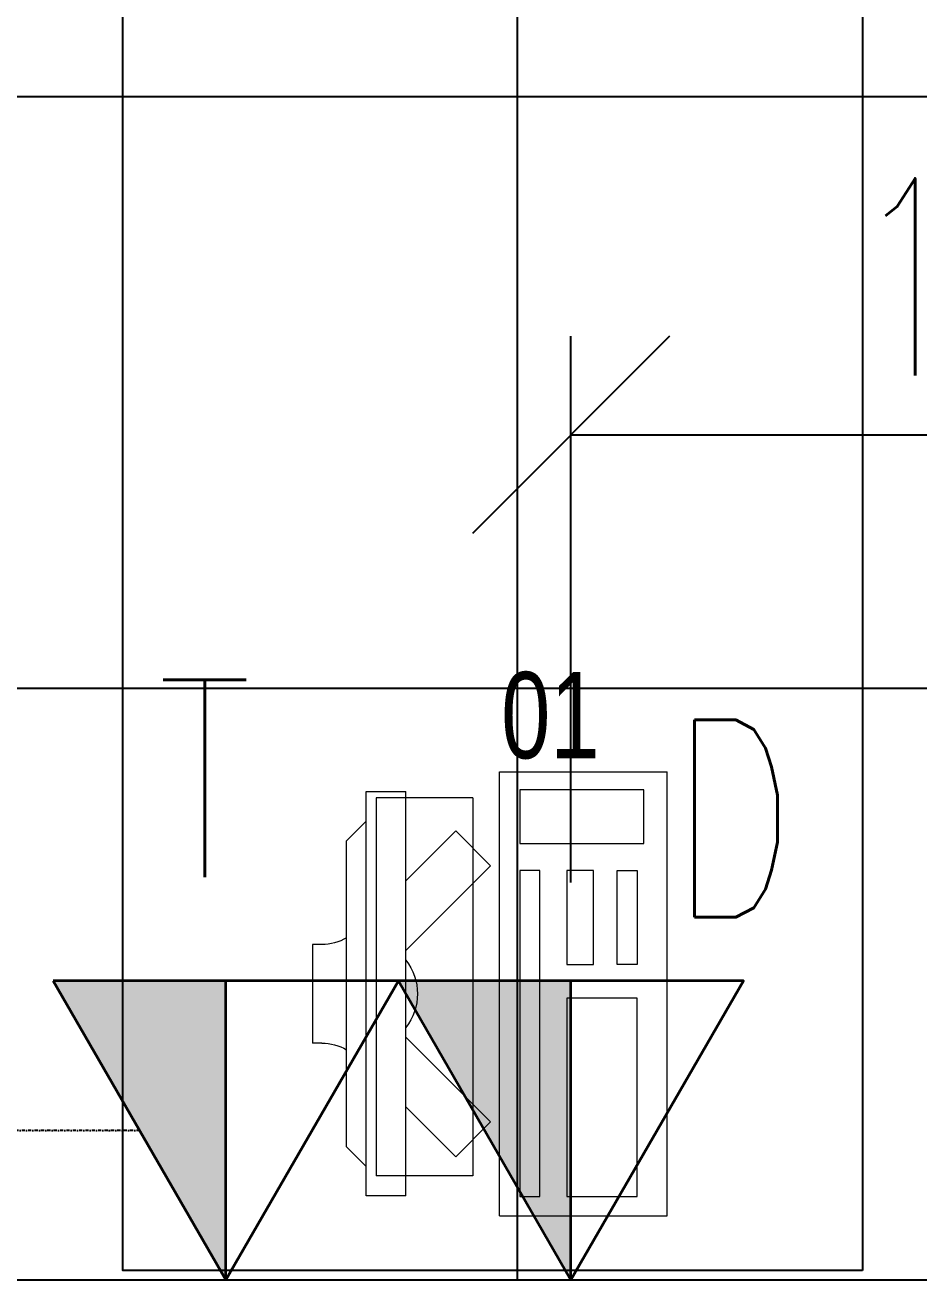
# Model space of a CAD drawing. Extents: x -560814 to 57327, y -29287 to 19916.
# Drawn here: x 47377 to 48283, y 5535 to 6807 of the extents above; entities that cross this region are included whole.
import ezdxf

# ---------------------------------------------------------------- set-up
doc = ezdxf.new("R2010")
doc.units = 0
doc.header["$LTSCALE"] = 0.25
doc.linetypes.add('DASHDOT', pattern=[25.4, 12.7, -6.35, 0, -6.35])
for name, color, linetype, lineweight in [('01-First Floor$0$72_EGR_EQP_TAG', 142, 'Continuous', 5), ('01-First Floor$0$LOADING', 253, 'Continuous', 5), ('01-First Floor$0$Walls', 251, 'Continuous', 5), ('E-LITE-CLNG-CNDT', 6, 'DASHDOT', 35), ('T-DATA-CLNG-COND', 51, 'DASHDOT', 25), ('T-DATA-DEVC-TYPE', 2, 'Continuous', 25), ('T-DATA-DIM', 251, 'DASHDOT', 25), ('T-DATA-WALL @ 100', 33, 'Continuous', 35)]:
    doc.layers.add(name, color=color, linetype=linetype, lineweight=lineweight)
doc.layers.add('01-First Floor$0$FALSE CEILING', color=251, linetype='Continuous')
doc.styles.add('01-First Floor$0$X3G_ENTITY_257CFD', font='swisscl.ttf', dxfattribs={"height": 200})
doc.styles.add('DC_SIMPLEX', font='SIMPLEX.shx', dxfattribs={"width": 0.7})
doc.dimstyles.new('DevCad-MM', dxfattribs={"dimscale": 0.01, "dimtxt": 2, "dimasz": 2, "dimexe": 1, "dimexo": 1, "dimgap": 0.6, "dimtad": 1, "dimdec": 0, "dimrnd": 10, "dimzin": 1, "dimdsep": 46, "dimtxsty": 'DC_SIMPLEX', "dimblk1": 'OBLIQUE', "dimblk2": 'OBLIQUE', "dimsah": 1, "dimcen": 3, "dimclrd": 256, "dimclre": 256, "dimclrt": 45, "dimadec": 0, "dimazin": 0, "dimtfac": 1, "dimtdec": 0, "dimtix": 1, "dimtmove": 2, "dimatfit": 2, "dimldrblk": 'OBLIQUE', "dimfxl": 1, "dimtolj": 1, "dimtzin": 0, "dimarcsym": 0})

# ---------------------------------------------------------------- blocks, each defined once
blk = doc.blocks.new('*U49')
blk.add_hatch(color=254).paths.add_polyline_path([(1.75, 3.031), (0, 3.031), (0, 0)])
blk.add_line((0, 0), (0, 3.031))
blk.add_lwpolyline([(1.75, 3.031), (0, 0), (-1.75, 3.031)], close=True)
at = {"layer": 'T-DATA-DEVC-TYPE', "style": 'DC_SIMPLEX', "width": 0.7, "flags": 8}
blk.add_attdef('DC_TYPE', (2.682, 5.634), '', height=2, rotation=360, dxfattribs=at)
blk = doc.blocks.new('*U50')
blk.add_hatch(color=254).paths.add_polyline_path([(1.75, 3.031), (0, 3.031), (0, 0)])
blk.add_line((0, 0), (0, 3.031))
blk.add_lwpolyline([(1.75, 3.031), (0, 0), (-1.75, 3.031)], close=True)
at = {"layer": 'T-DATA-DEVC-TYPE', "style": 'DC_SIMPLEX', "width": 0.7, "flags": 8}
blk.add_attdef('DC_TYPE', (2.682, 5.634), '', height=2, rotation=360, dxfattribs=at)
blk = doc.blocks.new('01-First Floor$0$ITCWLS1-P')
at = {"layer": '01-First Floor$0$LOADING'}
for p, q in [((-0.17, 0.45), (-0.17, 0)), ((-0.17, 0.45), (0, 0.45)), ((0, 0.45), (0, 0)), ((-0.2651, 0.43, 0), (-0.3051, 0.43, 0)), ((-0.3051, 0.43, 0), (-0.3051, 0.02, 0)), ((-0.2651, 0.43, 0), (-0.2651, 0.02, 0)), ((-0.1496, 0.4305), (-0.1291, 0.4305)), ((-0.1291, 0.4305), (-0.1291, 0.4089)), ((-0.197, 0.4094), (-0.295, 0.4094)), ((-0.295, 0.0264), (-0.295, 0.4094)), ((-0.197, 0.0264), (-0.197, 0.4094)), ((-0.3251, 0.38, 0), (-0.3051, 0.4, 0)), ((-0.3251, 0.38, 0), (-0.3251, 0.07, 0)), ((-0.3503, 0.275), (-0.3596, 0.275)), ((-0.3596, 0.175), (-0.3596, 0.275)), ((-0.3503, 0.175), (-0.3596, 0.175)), ((-0.3251, 0.07, 0), (-0.3051, 0.05, 0)), ((-0.197, 0.0264), (-0.295, 0.0264)), ((-0.3051, 0.02, 0), (-0.2651, 0.02, 0)), ((-0.17, 0), (0, 0))]:
    blk.add_line(p, q, dxfattribs=at)
at = {"layer": '01-First Floor$0$LOADING', "extrusion": (2.48281e-10, 3.18408e-10, -1)}
for p, q in [((-0.2651, 0.3395), (-0.2144, 0.3902)), ((-0.1791, 0.3548), (-0.2144, 0.3902)), ((-0.2651, 0.2688), (-0.1791, 0.3548))]:
    blk.add_line(p, q, dxfattribs=at)
at = {"layer": '01-First Floor$0$LOADING', "extrusion": (2.48281e-10, -3.18408e-10, -1)}
for p, q in [((-0.2651, 0.1812), (-0.1791, 0.0952)), ((-0.2651, 0.1105), (-0.2144, 0.0598)), ((-0.1791, 0.0952), (-0.2144, 0.0598))]:
    blk.add_line(p, q, dxfattribs=at)
at = {"layer": '01-First Floor$0$LOADING'}
for points in [[(-0.1291, 0.4089), (-0.1291, 0.1), (-0.1496, 0.1), (-0.1496, 0.4305)], [(-0.1496, 0.1), (-0.1496, 0.1), (-0.1496, 0.1), (-0.1496, 0.1), (-0.1496, 0.1), (-0.1496, 0.1), (-0.1496, 0.1), (-0.1496, 0.1), (-0.1496, 0.1)], [(-0.1496, 0.1), (-0.1496, 0.1), (-0.1496, 0.1), (-0.1496, 0.1), (-0.1496, 0.1), (-0.1496, 0.1), (-0.1496, 0.1), (-0.1496, 0.1), (-0.1496, 0.1), (-0.1496, 0.1), (-0.1496, 0.1), (-0.1496, 0.1), (-0.1496, 0.1), (-0.1496, 0.1), (-0.1496, 0.1), (-0.1496, 0.1), (-0.1496, 0.1), (-0.1496, 0.1)], [(-0.1496, 0.1), (-0.1496, 0.1), (-0.1496, 0.1), (-0.1496, 0.1), (-0.1496, 0.1), (-0.1496, 0.1), (-0.1496, 0.1), (-0.1496, 0.1), (-0.1496, 0.1), (-0.1496, 0.1)], [(-0.1496, 0.1), (-0.1496, 0.1), (-0.1496, 0.1), (-0.1496, 0.1), (-0.1496, 0.1), (-0.1496, 0.1), (-0.1496, 0.1)], [(-0.1496, 0.1), (-0.1496, 0.1), (-0.1496, 0.1), (-0.1496, 0.1), (-0.1496, 0.1), (-0.1496, 0.1), (-0.1496, 0.1), (-0.1496, 0.1), (-0.1496, 0.1), (-0.1496, 0.1)], [(-0.1496, 0.1), (-0.1496, 0.1), (-0.1496, 0.1), (-0.1496, 0.1), (-0.1496, 0.1), (-0.1496, 0.1), (-0.1496, 0.1), (-0.1496, 0.1), (-0.1496, 0.1), (-0.1496, 0.1), (-0.1496, 0.1), (-0.1496, 0.1), (-0.1496, 0.1), (-0.1496, 0.1), (-0.1496, 0.1)], [(-0.1496, 0.1), (-0.1496, 0.1), (-0.1496, 0.1), (-0.1496, 0.1), (-0.1496, 0.1), (-0.1496, 0.1), (-0.1496, 0.1), (-0.1496, 0.1), (-0.1496, 0.1), (-0.1496, 0.1)], [(-0.1496, 0.1), (-0.1496, 0.1), (-0.1496, 0.1), (-0.1496, 0.1), (-0.1496, 0.1), (-0.1496, 0.1), (-0.1496, 0.1), (-0.1496, 0.1), (-0.1496, 0.1), (-0.1496, 0.1)], [(-0.1496, 0.1), (-0.1496, 0.1), (-0.1496, 0.1), (-0.1496, 0.1), (-0.1496, 0.1), (-0.1496, 0.1), (-0.1496, 0.1), (-0.1496, 0.1), (-0.1496, 0.1), (-0.1496, 0.1), (-0.1496, 0.1), (-0.1496, 0.1), (-0.1496, 0.1), (-0.1496, 0.1), (-0.1496, 0.1), (-0.1496, 0.1), (-0.1496, 0.1), (-0.1496, 0.1), (-0.1496, 0.1), (-0.1496, 0.1), (-0.1496, 0.1), (-0.1496, 0.1), (-0.1496, 0.1), (-0.1496, 0.1), (-0.1496, 0.1), (-0.1496, 0.1), (-0.1496, 0.1), (-0.1496, 0.1), (-0.1496, 0.1), (-0.1496, 0.1), (-0.1496, 0.1), (-0.1496, 0.1), (-0.1496, 0.1), (-0.1496, 0.1), (-0.1496, 0.1), (-0.1496, 0.1), (-0.1496, 0.1), (-0.1496, 0.1), (-0.1496, 0.1), (-0.1496, 0.1), (-0.1496, 0.1), (-0.1496, 0.1), (-0.1496, 0.1), (-0.1496, 0.1), (-0.1496, 0.1), (-0.1496, 0.1), (-0.1496, 0.1), (-0.1496, 0.1), (-0.1496, 0.1), (-0.1496, 0.1), (-0.1496, 0.1), (-0.1496, 0.1), (-0.1496, 0.1), (-0.1496, 0.1)], [(-0.1496, 0.1), (-0.1496, 0.1), (-0.1496, 0.1), (-0.1496, 0.1), (-0.1496, 0.1), (-0.1496, 0.1), (-0.1496, 0.1), (-0.1496, 0.1), (-0.1496, 0.1), (-0.1496, 0.1), (-0.1496, 0.1), (-0.1496, 0.1), (-0.1496, 0.1), (-0.1496, 0.1), (-0.1496, 0.1), (-0.1496, 0.1), (-0.1496, 0.1), (-0.1496, 0.1), (-0.1496, 0.1), (-0.1496, 0.1), (-0.1496, 0.1), (-0.1496, 0.1), (-0.1496, 0.1), (-0.1496, 0.1), (-0.1496, 0.1), (-0.1496, 0.1), (-0.1496, 0.1), (-0.1496, 0.1), (-0.1496, 0.1), (-0.1496, 0.1), (-0.1496, 0.1), (-0.1496, 0.1), (-0.1496, 0.1), (-0.1496, 0.1), (-0.1496, 0.1), (-0.1496, 0.1), (-0.1496, 0.1), (-0.1496, 0.1), (-0.1496, 0.1), (-0.1496, 0.1), (-0.1496, 0.1), (-0.1496, 0.1), (-0.1496, 0.1), (-0.1496, 0.1), (-0.1496, 0.1), (-0.1496, 0.1), (-0.1496, 0.1), (-0.1496, 0.1), (-0.1496, 0.1), (-0.1496, 0.1), (-0.1496, 0.1), (-0.1496, 0.1), (-0.1496, 0.1), (-0.1496, 0.1), (-0.1496, 0.1), (-0.1496, 0.1), (-0.1496, 0.1), (-0.1496, 0.1), (-0.1496, 0.1), (-0.1496, 0.1), (-0.1496, 0.1), (-0.1496, 0.1), (-0.1496, 0.1), (-0.1496, 0.1), (-0.1496, 0.1), (-0.1496, 0.1), (-0.1496, 0.1), (-0.1496, 0.1), (-0.1496, 0.1), (-0.1496, 0.1), (-0.1496, 0.1), (-0.1496, 0.1), (-0.1496, 0.1), (-0.1496, 0.1), (-0.1496, 0.1), (-0.1496, 0.1), (-0.1496, 0.1), (-0.1496, 0.1), (-0.1496, 0.1), (-0.1496, 0.1), (-0.1496, 0.1), (-0.1496, 0.1), (-0.1496, 0.1), (-0.1496, 0.1), (-0.1496, 0.1), (-0.1496, 0.1), (-0.1496, 0.1), (-0.1496, 0.1), (-0.1496, 0.1)], [(-0.1496, 0.1), (-0.1496, 0.1), (-0.1496, 0.1), (-0.1496, 0.1), (-0.1496, 0.1), (-0.1496, 0.1), (-0.1496, 0.1), (-0.1496, 0.1), (-0.1496, 0.1), (-0.1496, 0.1), (-0.1496, 0.1), (-0.1496, 0.1)], [(-0.1496, 0.1), (-0.1496, 0.1), (-0.1496, 0.1), (-0.1496, 0.1), (-0.1496, 0.1), (-0.1496, 0.1), (-0.1496, 0.1)], [(-0.1496, 0.1), (-0.1496, 0.1), (-0.1496, 0.1), (-0.1496, 0.1), (-0.1496, 0.1), (-0.1496, 0.1), (-0.1496, 0.1), (-0.1496, 0.1), (-0.1496, 0.1), (-0.1496, 0.1), (-0.1496, 0.1), (-0.1496, 0.1), (-0.1496, 0.1), (-0.1496, 0.1), (-0.1496, 0.1), (-0.1496, 0.1), (-0.1496, 0.1)], [(-0.1496, 0.1), (-0.1496, 0.1), (-0.1496, 0.1), (-0.1496, 0.1), (-0.1496, 0.1), (-0.1496, 0.1), (-0.1496, 0.1), (-0.1496, 0.1), (-0.1496, 0.1), (-0.1496, 0.1), (-0.1496, 0.1), (-0.1496, 0.1), (-0.1496, 0.1), (-0.1496, 0.1), (-0.1496, 0.1), (-0.1496, 0.1), (-0.1496, 0.1), (-0.1496, 0.1), (-0.1496, 0.1), (-0.1496, 0.1), (-0.1496, 0.1), (-0.1496, 0.1), (-0.1496, 0.1), (-0.1496, 0.1), (-0.1496, 0.1), (-0.1496, 0.1), (-0.1496, 0.1), (-0.1496, 0.1), (-0.1496, 0.1), (-0.1496, 0.1), (-0.1496, 0.1), (-0.1496, 0.1), (-0.1496, 0.1), (-0.1496, 0.1), (-0.1496, 0.1), (-0.1496, 0.1), (-0.1496, 0.1), (-0.1496, 0.1), (-0.1496, 0.1), (-0.1496, 0.1), (-0.1496, 0.1), (-0.1496, 0.1), (-0.1496, 0.1), (-0.1496, 0.1), (-0.1496, 0.1), (-0.1496, 0.1), (-0.1496, 0.1), (-0.1496, 0.1), (-0.1496, 0.1), (-0.1496, 0.1), (-0.1496, 0.1), (-0.1496, 0.1), (-0.1496, 0.1), (-0.1496, 0.1), (-0.1496, 0.1), (-0.1496, 0.1), (-0.1496, 0.1), (-0.1496, 0.1), (-0.1496, 0.1), (-0.1496, 0.1), (-0.1496, 0.1), (-0.1496, 0.1), (-0.1496, 0.1), (-0.1496, 0.1), (-0.1496, 0.1), (-0.1496, 0.1), (-0.1496, 0.1), (-0.1496, 0.1), (-0.1496, 0.1), (-0.1496, 0.1), (-0.1496, 0.1), (-0.1496, 0.1), (-0.1496, 0.1), (-0.1496, 0.1), (-0.1496, 0.1), (-0.1496, 0.1), (-0.1496, 0.1), (-0.1496, 0.1), (-0.1496, 0.1), (-0.1496, 0.1), (-0.1496, 0.1), (-0.1496, 0.1), (-0.1496, 0.1), (-0.1496, 0.1), (-0.1496, 0.1), (-0.1496, 0.1), (-0.1496, 0.1), (-0.1496, 0.1), (-0.1496, 0.1), (-0.1496, 0.1), (-0.1496, 0.1), (-0.1496, 0.1), (-0.1496, 0.1), (-0.1496, 0.1), (-0.1496, 0.1), (-0.1496, 0.1), (-0.1496, 0.1), (-0.1496, 0.1), (-0.1496, 0.1), (-0.1496, 0.1), (-0.1496, 0.1), (-0.1496, 0.1), (-0.1496, 0.1), (-0.1496, 0.1), (-0.1496, 0.1), (-0.1496, 0.1), (-0.1496, 0.1), (-0.1496, 0.1), (-0.1496, 0.1), (-0.1496, 0.1), (-0.1496, 0.1)], [(-0.1496, 0.1), (-0.1496, 0.1), (-0.1496, 0.1), (-0.1496, 0.1), (-0.1496, 0.1), (-0.1496, 0.1), (-0.1496, 0.1), (-0.1496, 0.1)]]:
    blk.add_lwpolyline(points, dxfattribs=at)
for points in [[(-0.1019, 0.4305), (-0.0304, 0.4305), (-0.0304, 0.2294), (-0.1019, 0.2294)], [(-0.1019, 0.1954), (-0.0747, 0.1954), (-0.0747, 0.1), (-0.1019, 0.1)], [(-0.0304, 0.1954), (-0.0508, 0.1954), (-0.0508, 0.1), (-0.0304, 0.1)], [(-0.1496, 0.1), (-0.1496, 0.1), (-0.1496, 0.1), (-0.1496, 0.1), (-0.1496, 0.1), (-0.1496, 0.1), (-0.1496, 0.1), (-0.1496, 0.1), (-0.1496, 0.1), (-0.1496, 0.1), (-0.1496, 0.1), (-0.1496, 0.1), (-0.1496, 0.1), (-0.1496, 0.1), (-0.1496, 0.1), (-0.1496, 0.1), (-0.1496, 0.1), (-0.1496, 0.1), (-0.1496, 0.1), (-0.1496, 0.1), (-0.1496, 0.1), (-0.1496, 0.1), (-0.1496, 0.1), (-0.1496, 0.1), (-0.1496, 0.1), (-0.1496, 0.1), (-0.1496, 0.1), (-0.1496, 0.1), (-0.1496, 0.1), (-0.1496, 0.1), (-0.1496, 0.1), (-0.1496, 0.1), (-0.1496, 0.1), (-0.1496, 0.1), (-0.1496, 0.1), (-0.1496, 0.1), (-0.1496, 0.1), (-0.1496, 0.1), (-0.1496, 0.1), (-0.1496, 0.1), (-0.1496, 0.1), (-0.1496, 0.1), (-0.1496, 0.1), (-0.1496, 0.1), (-0.1496, 0.1), (-0.1496, 0.1), (-0.1496, 0.1), (-0.1496, 0.1), (-0.1496, 0.1), (-0.1496, 0.1), (-0.1496, 0.1), (-0.1496, 0.1), (-0.1496, 0.1), (-0.1496, 0.1), (-0.1496, 0.1), (-0.1496, 0.1), (-0.1496, 0.1), (-0.1496, 0.1), (-0.1496, 0.1), (-0.1496, 0.1), (-0.1496, 0.1), (-0.1496, 0.1), (-0.1496, 0.1), (-0.1496, 0.1), (-0.1496, 0.1), (-0.1496, 0.1), (-0.1496, 0.1), (-0.1496, 0.1), (-0.1496, 0.1), (-0.1496, 0.1), (-0.1496, 0.1), (-0.1496, 0.1), (-0.1496, 0.1), (-0.1496, 0.1), (-0.1496, 0.1), (-0.1496, 0.1), (-0.1496, 0.1), (-0.1496, 0.1), (-0.1496, 0.1), (-0.1496, 0.1), (-0.1496, 0.1), (-0.1496, 0.1), (-0.1496, 0.1), (-0.1496, 0.1), (-0.1496, 0.1), (-0.1496, 0.1), (-0.1496, 0.1), (-0.1496, 0.1), (-0.1496, 0.1), (-0.1496, 0.1), (-0.1496, 0.1), (-0.1496, 0.1), (-0.1496, 0.1), (-0.1496, 0.1), (-0.1496, 0.1), (-0.1496, 0.1), (-0.1496, 0.1), (-0.1496, 0.1), (-0.1496, 0.1), (-0.1496, 0.1), (-0.1496, 0.1), (-0.1496, 0.1), (-0.1496, 0.1), (-0.1496, 0.1), (-0.1496, 0.1), (-0.1496, 0.1), (-0.1496, 0.1), (-0.1496, 0.1), (-0.1496, 0.1), (-0.1496, 0.1), (-0.1496, 0.1), (-0.1496, 0.1), (-0.1496, 0.1), (-0.1496, 0.1), (-0.1496, 0.1), (-0.1496, 0.1), (-0.1496, 0.1), (-0.1496, 0.1), (-0.1496, 0.1), (-0.1496, 0.1), (-0.1496, 0.1), (-0.1496, 0.1), (-0.1496, 0.1), (-0.1496, 0.1), (-0.1496, 0.1), (-0.1496, 0.1), (-0.1496, 0.1), (-0.1496, 0.1), (-0.1496, 0.1), (-0.1496, 0.1), (-0.1496, 0.1), (-0.1496, 0.1), (-0.1496, 0.1), (-0.1496, 0.1), (-0.1496, 0.1), (-0.1496, 0.1), (-0.1496, 0.1), (-0.1496, 0.1), (-0.1496, 0.1), (-0.1496, 0.1), (-0.1496, 0.1), (-0.1496, 0.1), (-0.1496, 0.1), (-0.1496, 0.1), (-0.1496, 0.1), (-0.1496, 0.1), (-0.1496, 0.1), (-0.1496, 0.1), (-0.1496, 0.1), (-0.1496, 0.1), (-0.1496, 0.1), (-0.1496, 0.1), (-0.1496, 0.1), (-0.1496, 0.1), (-0.1496, 0.1), (-0.1496, 0.1), (-0.1496, 0.1), (-0.1496, 0.1), (-0.1496, 0.1), (-0.1496, 0.1), (-0.1496, 0.1), (-0.1496, 0.1), (-0.1496, 0.1), (-0.1496, 0.1), (-0.1496, 0.1), (-0.1496, 0.1), (-0.1496, 0.1), (-0.1496, 0.1), (-0.1496, 0.1), (-0.1496, 0.1), (-0.1496, 0.1), (-0.1496, 0.1), (-0.1496, 0.1), (-0.1496, 0.1), (-0.1496, 0.1), (-0.1496, 0.1), (-0.1496, 0.1), (-0.1496, 0.1), (-0.1496, 0.1), (-0.1496, 0.1), (-0.1496, 0.1), (-0.1496, 0.1), (-0.1496, 0.1), (-0.1496, 0.1), (-0.1496, 0.1), (-0.1496, 0.1), (-0.1496, 0.1), (-0.1496, 0.1), (-0.1496, 0.1), (-0.1496, 0.1), (-0.1496, 0.1), (-0.1496, 0.1), (-0.1496, 0.1), (-0.1496, 0.1), (-0.1496, 0.1), (-0.1496, 0.1), (-0.1496, 0.1), (-0.1496, 0.1), (-0.1496, 0.1), (-0.1496, 0.1), (-0.1496, 0.1), (-0.1496, 0.1), (-0.1496, 0.1), (-0.1496, 0.1), (-0.1496, 0.1), (-0.1496, 0.1), (-0.1496, 0.1), (-0.1496, 0.1), (-0.1496, 0.1), (-0.1496, 0.1), (-0.1496, 0.1), (-0.1496, 0.1), (-0.1496, 0.1), (-0.1496, 0.1), (-0.1496, 0.1), (-0.1496, 0.1), (-0.1496, 0.1), (-0.1496, 0.1), (-0.1496, 0.1), (-0.1496, 0.1), (-0.1496, 0.1), (-0.1496, 0.1), (-0.1496, 0.1), (-0.1496, 0.1), (-0.1496, 0.1), (-0.1496, 0.1), (-0.1496, 0.1), (-0.1496, 0.1), (-0.1496, 0.1), (-0.1496, 0.1), (-0.1496, 0.1), (-0.1496, 0.1), (-0.1496, 0.1), (-0.1496, 0.1), (-0.1496, 0.1), (-0.1496, 0.1), (-0.1496, 0.1), (-0.1496, 0.1), (-0.1496, 0.1), (-0.1496, 0.1), (-0.1496, 0.1), (-0.1496, 0.1), (-0.1496, 0.1), (-0.1496, 0.1), (-0.1496, 0.1), (-0.1496, 0.1), (-0.1496, 0.1), (-0.1496, 0.1), (-0.1496, 0.1), (-0.1496, 0.1), (-0.1496, 0.1), (-0.1496, 0.1), (-0.1496, 0.1), (-0.1496, 0.1), (-0.1496, 0.1), (-0.1496, 0.1), (-0.1496, 0.1), (-0.1496, 0.1), (-0.1496, 0.1), (-0.1496, 0.1), (-0.1496, 0.1), (-0.1496, 0.1), (-0.1496, 0.1), (-0.1496, 0.1), (-0.1496, 0.1), (-0.1496, 0.1), (-0.1496, 0.1), (-0.1496, 0.1), (-0.1496, 0.1), (-0.1496, 0.1), (-0.1496, 0.1), (-0.1496, 0.1), (-0.1496, 0.1), (-0.1496, 0.1), (-0.1496, 0.1), (-0.1496, 0.1), (-0.1496, 0.1)], [(-0.1496, 0.1), (-0.1496, 0.1), (-0.1496, 0.1), (-0.1496, 0.1), (-0.1496, 0.1), (-0.1496, 0.1), (-0.1496, 0.1), (-0.1496, 0.1), (-0.1496, 0.1), (-0.1496, 0.1), (-0.1496, 0.1), (-0.1496, 0.1), (-0.1496, 0.1), (-0.1496, 0.1), (-0.1496, 0.1), (-0.1496, 0.1), (-0.1496, 0.1), (-0.1496, 0.1), (-0.1496, 0.1), (-0.1496, 0.1), (-0.1496, 0.1), (-0.1496, 0.1), (-0.1496, 0.1), (-0.1496, 0.1), (-0.1496, 0.1), (-0.1496, 0.1), (-0.1496, 0.1), (-0.1496, 0.1), (-0.1496, 0.1), (-0.1496, 0.1), (-0.1496, 0.1), (-0.1496, 0.1), (-0.1496, 0.1), (-0.1496, 0.1), (-0.1496, 0.1), (-0.1496, 0.1), (-0.1496, 0.1), (-0.1496, 0.1), (-0.1496, 0.1), (-0.1496, 0.1), (-0.1496, 0.1), (-0.1496, 0.1), (-0.1496, 0.1), (-0.1496, 0.1), (-0.1496, 0.1), (-0.1496, 0.1), (-0.1496, 0.1), (-0.1496, 0.1), (-0.1496, 0.1), (-0.1496, 0.1), (-0.1496, 0.1), (-0.1496, 0.1), (-0.1496, 0.1), (-0.1496, 0.1), (-0.1496, 0.1), (-0.1496, 0.1), (-0.1496, 0.1), (-0.1496, 0.1), (-0.1496, 0.1), (-0.1496, 0.1), (-0.1496, 0.1), (-0.1496, 0.1), (-0.1496, 0.1), (-0.1496, 0.1), (-0.1496, 0.1), (-0.1496, 0.1), (-0.1496, 0.1), (-0.1496, 0.1), (-0.1496, 0.1), (-0.1496, 0.1), (-0.1496, 0.1), (-0.1496, 0.1), (-0.1496, 0.1), (-0.1496, 0.1), (-0.1496, 0.1), (-0.1496, 0.1), (-0.1496, 0.1), (-0.1496, 0.1), (-0.1496, 0.1), (-0.1496, 0.1), (-0.1496, 0.1), (-0.1496, 0.1), (-0.1496, 0.1), (-0.1496, 0.1), (-0.1496, 0.1), (-0.1496, 0.1), (-0.1496, 0.1), (-0.1496, 0.1), (-0.1496, 0.1), (-0.1496, 0.1), (-0.1496, 0.1), (-0.1496, 0.1), (-0.1496, 0.1), (-0.1496, 0.1), (-0.1496, 0.1), (-0.1496, 0.1), (-0.1496, 0.1), (-0.1496, 0.1), (-0.1496, 0.1), (-0.1496, 0.1), (-0.1496, 0.1), (-0.1496, 0.1), (-0.1496, 0.1), (-0.1496, 0.1), (-0.1496, 0.1), (-0.1496, 0.1), (-0.1496, 0.1), (-0.1496, 0.1), (-0.1496, 0.1), (-0.1496, 0.1), (-0.1496, 0.1), (-0.1496, 0.1), (-0.1496, 0.1), (-0.1496, 0.1), (-0.1496, 0.1), (-0.1496, 0.1), (-0.1496, 0.1), (-0.1496, 0.1), (-0.1496, 0.1), (-0.1496, 0.1), (-0.1496, 0.1), (-0.1496, 0.1), (-0.1496, 0.1), (-0.1496, 0.1), (-0.1496, 0.1), (-0.1496, 0.1), (-0.1496, 0.1), (-0.1496, 0.1), (-0.1496, 0.1), (-0.1496, 0.1), (-0.1496, 0.1), (-0.1496, 0.1), (-0.1496, 0.1), (-0.1496, 0.1), (-0.1496, 0.1), (-0.1496, 0.1), (-0.1496, 0.1), (-0.1496, 0.1), (-0.1496, 0.1), (-0.1496, 0.1), (-0.1496, 0.1), (-0.1496, 0.1), (-0.1496, 0.1), (-0.1496, 0.1), (-0.1496, 0.1), (-0.1496, 0.1), (-0.1496, 0.1), (-0.1496, 0.1), (-0.1496, 0.1), (-0.1496, 0.1), (-0.1496, 0.1), (-0.1496, 0.1), (-0.1496, 0.1), (-0.1496, 0.1), (-0.1496, 0.1), (-0.1496, 0.1), (-0.1496, 0.1), (-0.1496, 0.1), (-0.1496, 0.1), (-0.1496, 0.1), (-0.1496, 0.1), (-0.1496, 0.1), (-0.1496, 0.1), (-0.1496, 0.1), (-0.1496, 0.1), (-0.1496, 0.1), (-0.1496, 0.1), (-0.1496, 0.1), (-0.1496, 0.1), (-0.1496, 0.1), (-0.1496, 0.1), (-0.1496, 0.1), (-0.1496, 0.1), (-0.1496, 0.1), (-0.1496, 0.1), (-0.1496, 0.1), (-0.1496, 0.1), (-0.1496, 0.1), (-0.1496, 0.1), (-0.1496, 0.1), (-0.1496, 0.1), (-0.1496, 0.1), (-0.1496, 0.1), (-0.1496, 0.1), (-0.1496, 0.1), (-0.1496, 0.1), (-0.1496, 0.1), (-0.1496, 0.1), (-0.1496, 0.1), (-0.1496, 0.1), (-0.1496, 0.1), (-0.1496, 0.1), (-0.1496, 0.1), (-0.1496, 0.1), (-0.1496, 0.1), (-0.1496, 0.1), (-0.1496, 0.1), (-0.1496, 0.1), (-0.1496, 0.1), (-0.1496, 0.1), (-0.1496, 0.1), (-0.1496, 0.1), (-0.1496, 0.1), (-0.1496, 0.1), (-0.1496, 0.1), (-0.1496, 0.1), (-0.1496, 0.1), (-0.1496, 0.1), (-0.1496, 0.1), (-0.1496, 0.1), (-0.1496, 0.1), (-0.1496, 0.1), (-0.1496, 0.1), (-0.1496, 0.1)], [(-0.1496, 0.1), (-0.1496, 0.1), (-0.1496, 0.1), (-0.1496, 0.1), (-0.1496, 0.1), (-0.1496, 0.1), (-0.1496, 0.1), (-0.1496, 0.1), (-0.1496, 0.1), (-0.1496, 0.1), (-0.1496, 0.1), (-0.1496, 0.1), (-0.1496, 0.1), (-0.1496, 0.1), (-0.1496, 0.1), (-0.1496, 0.1), (-0.1496, 0.1), (-0.1496, 0.1), (-0.1496, 0.1), (-0.1496, 0.1), (-0.1496, 0.1), (-0.1496, 0.1), (-0.1496, 0.1), (-0.1496, 0.1), (-0.1496, 0.1), (-0.1496, 0.1), (-0.1496, 0.1), (-0.1496, 0.1), (-0.1496, 0.1), (-0.1496, 0.1), (-0.1496, 0.1), (-0.1496, 0.1), (-0.1496, 0.1), (-0.1496, 0.1), (-0.1496, 0.1), (-0.1496, 0.1), (-0.1496, 0.1), (-0.1496, 0.1), (-0.1496, 0.1), (-0.1496, 0.1), (-0.1496, 0.1), (-0.1496, 0.1), (-0.1496, 0.1), (-0.1496, 0.1), (-0.1496, 0.1), (-0.1496, 0.1), (-0.1496, 0.1), (-0.1496, 0.1), (-0.1496, 0.1), (-0.1496, 0.1), (-0.1496, 0.1), (-0.1496, 0.1), (-0.1496, 0.1), (-0.1496, 0.1), (-0.1496, 0.1), (-0.1496, 0.1), (-0.1496, 0.1), (-0.1496, 0.1), (-0.1496, 0.1), (-0.1496, 0.1), (-0.1496, 0.1), (-0.1496, 0.1), (-0.1496, 0.1), (-0.1496, 0.1), (-0.1496, 0.1), (-0.1496, 0.1), (-0.1496, 0.1), (-0.1496, 0.1), (-0.1496, 0.1), (-0.1496, 0.1), (-0.1496, 0.1), (-0.1496, 0.1), (-0.1496, 0.1), (-0.1496, 0.1), (-0.1496, 0.1), (-0.1496, 0.1), (-0.1496, 0.1), (-0.1496, 0.1), (-0.1496, 0.1), (-0.1496, 0.1), (-0.1496, 0.1), (-0.1496, 0.1), (-0.1496, 0.1), (-0.1496, 0.1), (-0.1496, 0.1), (-0.1496, 0.1), (-0.1496, 0.1), (-0.1496, 0.1), (-0.1496, 0.1), (-0.1496, 0.1), (-0.1496, 0.1), (-0.1496, 0.1), (-0.1496, 0.1), (-0.1496, 0.1), (-0.1496, 0.1), (-0.1496, 0.1), (-0.1496, 0.1), (-0.1496, 0.1), (-0.1496, 0.1), (-0.1496, 0.1), (-0.1496, 0.1), (-0.1496, 0.1), (-0.1496, 0.1), (-0.1496, 0.1), (-0.1496, 0.1), (-0.1496, 0.1), (-0.1496, 0.1), (-0.1496, 0.1), (-0.1496, 0.1), (-0.1496, 0.1), (-0.1496, 0.1), (-0.1496, 0.1), (-0.1496, 0.1), (-0.1496, 0.1), (-0.1496, 0.1), (-0.1496, 0.1), (-0.1496, 0.1), (-0.1496, 0.1), (-0.1496, 0.1), (-0.1496, 0.1), (-0.1496, 0.1), (-0.1496, 0.1), (-0.1496, 0.1), (-0.1496, 0.1), (-0.1496, 0.1), (-0.1496, 0.1), (-0.1496, 0.1), (-0.1496, 0.1), (-0.1496, 0.1), (-0.1496, 0.1), (-0.1496, 0.1), (-0.1496, 0.1), (-0.1496, 0.1), (-0.1496, 0.1), (-0.1496, 0.1), (-0.1496, 0.1), (-0.1496, 0.1), (-0.1496, 0.1), (-0.1496, 0.1), (-0.1496, 0.1), (-0.1496, 0.1), (-0.1496, 0.1), (-0.1496, 0.1), (-0.1496, 0.1), (-0.1496, 0.1), (-0.1496, 0.1), (-0.1496, 0.1), (-0.1496, 0.1), (-0.1496, 0.1), (-0.1496, 0.1), (-0.1496, 0.1), (-0.1496, 0.1), (-0.1496, 0.1), (-0.1496, 0.1), (-0.1496, 0.1), (-0.1496, 0.1), (-0.1496, 0.1), (-0.1496, 0.1), (-0.1496, 0.1), (-0.1496, 0.1), (-0.1496, 0.1), (-0.1496, 0.1), (-0.1496, 0.1), (-0.1496, 0.1), (-0.1496, 0.1), (-0.1496, 0.1), (-0.1496, 0.1), (-0.1496, 0.1), (-0.1496, 0.1), (-0.1496, 0.1), (-0.1496, 0.1), (-0.1496, 0.1), (-0.1496, 0.1), (-0.1496, 0.1), (-0.1496, 0.1), (-0.1496, 0.1), (-0.1496, 0.1), (-0.1496, 0.1), (-0.1496, 0.1), (-0.1496, 0.1), (-0.1496, 0.1), (-0.1496, 0.1), (-0.1496, 0.1), (-0.1496, 0.1), (-0.1496, 0.1), (-0.1496, 0.1), (-0.1496, 0.1), (-0.1496, 0.1), (-0.1496, 0.1), (-0.1496, 0.1), (-0.1496, 0.1), (-0.1496, 0.1), (-0.1496, 0.1), (-0.1496, 0.1), (-0.1496, 0.1), (-0.1496, 0.1), (-0.1496, 0.1), (-0.1496, 0.1), (-0.1496, 0.1), (-0.1496, 0.1), (-0.1496, 0.1), (-0.1496, 0.1), (-0.1496, 0.1), (-0.1496, 0.1), (-0.1496, 0.1), (-0.1496, 0.1), (-0.1496, 0.1), (-0.1496, 0.1), (-0.1496, 0.1), (-0.1496, 0.1), (-0.1496, 0.1), (-0.1496, 0.1), (-0.1496, 0.1), (-0.1496, 0.1), (-0.1496, 0.1), (-0.1496, 0.1), (-0.1496, 0.1), (-0.1496, 0.1), (-0.1496, 0.1)], [(-0.1496, 0.0727), (-0.0236, 0.0727), (-0.0236, 0.0182), (-0.1496, 0.0182)]]:
    blk.add_lwpolyline(points, close=True, dxfattribs=at)
for centre, radius, start, end in [((-0.3503, 0.325), 0.05, 270, 300.3093), ((-0.3089, 0.225), 0.0556, 321.9431, 38.0569), ((-0.3503, 0.125), 0.05, 59.6907, 90)]:
    blk.add_arc(centre, radius, start, end, dxfattribs=at)
blk = doc.blocks.new('01-First Floor')
at = {"layer": '01-First Floor$0$FALSE CEILING', "linetype": 'Continuous'}
for p, q in [((47876, 5535), (47876, 8565.1)), ((45476, 6735), (48976, 6735)), ((45476, 6135), (48976, 6135))]:
    blk.add_line(p, q, dxfattribs=at)
at = {"layer": '01-First Floor$0$FALSE CEILING'}
blk.add_lwpolyline([(45476, 5535), (48976, 5535), (48976, 8565.1), (45476, 8565.1)], close=True, dxfattribs=at)
at = {"layer": '01-First Floor$0$FALSE CEILING', "elevation": -0.1}
blk.add_lwpolyline([(48226, 5544.6), (47476, 5544.6), (47476, 7044.6), (48226, 7044.6)], close=True, dxfattribs=at)
at = {"layer": '01-First Floor$0$LOADING', "elevation": -0.1}
blk.add_lwpolyline([(48226, 5544.6), (47476, 5544.6), (47476, 7044.6), (48226, 7044.6)], close=True, dxfattribs=at)
at = {"layer": '01-First Floor$0$Walls'}
blk.add_line((45476, 5535), (48976, 5535), dxfattribs=at)
at = {"layer": '01-First Floor$0$LOADING', "extrusion": (8.01373e-06, -1.93993e-16, 1), "xscale": -1000.000000000011, "yscale": 1000.000000000011, "zscale": 1000.00000000001, "rotation": 180}
blk.add_blockref('01-First Floor$0$ITCWLS1-P', (48027.9, 6050.1, 0.3), dxfattribs=at)
at = {"layer": '01-First Floor$0$72_EGR_EQP_TAG', "insert": (47909.4, 6151.4, -0.1), "char_height": 87.47, "attachment_point": 2, "style": '01-First Floor$0$X3G_ENTITY_257CFD'}
blk.add_mtext('01', dxfattribs=at)
blk = doc.blocks.new('_OBLIQUE')
at = {"color": 0, "linetype": 'ByBlock'}
blk.add_line((-0.5, -0.5), (0.5, 0.5), dxfattribs=at)
blk = doc.blocks.new('*D163')
at = {"layer": 'Defpoints', "color": 0, "linetype": 'Continuous', "transparency": 16777216}
for p in [(48976, 6392), (47930.3, 5838.1), (48976, 5807.2)]:
    blk.add_point(p, dxfattribs=at)
at = {"layer": 'T-DATA-DIM', "linetype": 'Continuous', "lineweight": -2, "transparency": 16777216}
for p, q in [((47930.3, 5938.1), (47930.3, 6492)), ((48976, 5907.2), (48976, 6492)), ((47930.3, 6392), (48976, 6392))]:
    blk.add_line(p, q, dxfattribs=at)
at = {"layer": 'T-DATA-DIM', "linetype": 'Continuous', "lineweight": -2, "transparency": 16777216, "xscale": 200, "yscale": 200, "zscale": 200, "rotation": 180}
blk.add_blockref('_OBLIQUE', (47930.3, 6392), dxfattribs=at)
at = {"layer": 'T-DATA-DIM', "linetype": 'Continuous', "lineweight": -2, "transparency": 16777216, "xscale": 200, "yscale": 200, "zscale": 200}
blk.add_blockref('_OBLIQUE', (48976, 6392), dxfattribs=at)
at = {"layer": 'T-DATA-DIM', "color": 45, "linetype": 'Continuous', "transparency": 16777216, "insert": (48453.2, 6552), "char_height": 200, "attachment_point": 5, "style": 'DC_SIMPLEX'}
blk.add_mtext('\\A1;1050', dxfattribs=at)

msp = doc.modelspace()

# ---------------------------------------------------------------- linework, layer by layer
at = {"layer": 'T-DATA-CLNG-COND'}
msp.add_lwpolyline([(47492.8, 5686.5), (46628.4, 5686.5, -0.065543), (46602.5, 5689.9), (45610.4, 5955.8, 0.065543), (45584.6, 5959.2), (43776, 5959.2)], format="xyb", dxfattribs=at)

# ---------------------------------------------------------------- block references
at = {"layer": 'E-LITE-CLNG-CNDT'}
msp.add_blockref('01-First Floor', (0, 0), dxfattribs=at)
at = {"layer": 'T-DATA-WALL @ 100'}
ref = msp.add_blockref('*U50', (47580.3, 5535), dxfattribs=dict(at, xscale=-100, yscale=100, zscale=100))
ref.add_attrib('DC_TYPE', 'T', (47510.9, 5943.5), dxfattribs={"layer": 'T-DATA-DEVC-TYPE', "height": 200, "style": 'DC_SIMPLEX', "width": 0.7, "flags": 8})
ref = msp.add_blockref('*U49', (47930.3, 5535), dxfattribs=dict(at, xscale=-100, yscale=100, zscale=100))
ref.add_attrib('DC_TYPE', 'D', (48031.6, 5902.8, 0), dxfattribs={"layer": 'T-DATA-DEVC-TYPE', "height": 200, "style": 'DC_SIMPLEX', "width": 0.7, "flags": 8})

# ---------------------------------------------------------------- dimensions: what is measured, and where the dimension line sits
at = {"layer": 'T-DATA-DIM', "linetype": 'Continuous'}
dim = msp.add_linear_dim(base=(48976, 6392), p1=(47930.3, 5838.1), p2=(48976, 5807.2), dimstyle='DevCad-MM', dxfattribs=at)
dim.commit()
dim.dimension.update_dxf_attribs({"geometry": '*D163', "text_midpoint": (48453.2, 6552)})

doc.saveas('drawing.dxf')
